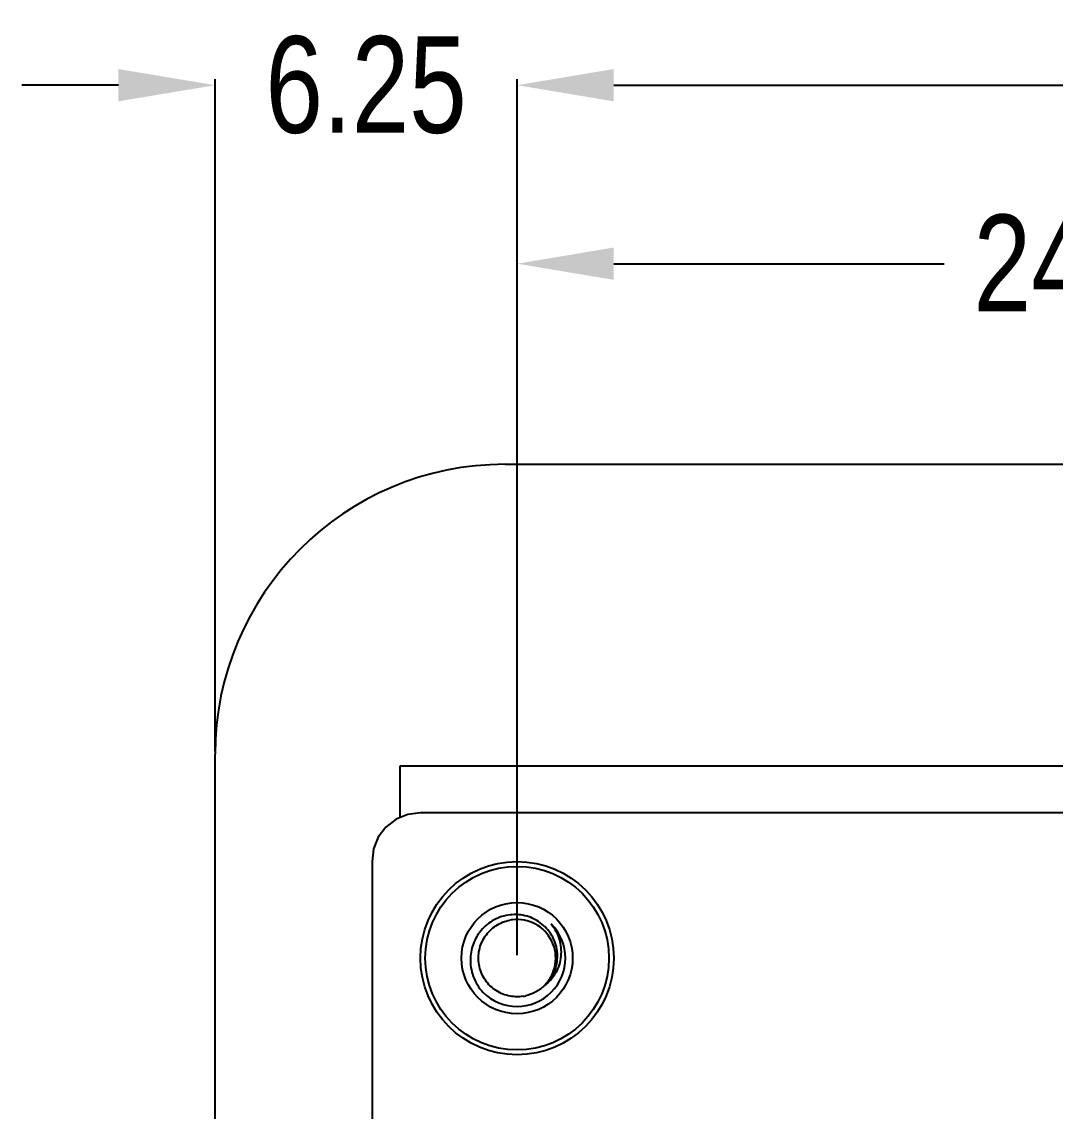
# Model space of a CAD drawing. Header units: inches. Extents: x 246 to 500, y -220 to -17.
# Drawn here: x 423.19 to 444.58, y -95.03 to -72.48 of the extents above; entities that cross this region are included whole.
import ezdxf

# ---------------------------------------------------------------- set-up
doc = ezdxf.new("R2010")
doc.units = ezdxf.units.IN
doc.header["$LTSCALE"] = 1.21
doc.header["$MEASUREMENT"] = 0
doc.header["$PDMODE"] = 3
doc.header["$PDSIZE"] = 0.3125
doc.layers.get('0').update_dxf_attribs({"linetype": 'CONTINUOUS'})
doc.layers.get('Defpoints').update_dxf_attribs({"linetype": 'CONTINUOUS'})
doc.layers.add('DIM', color=3, linetype='CONTINUOUS')
doc.styles.get("Standard").update_dxf_attribs({"font": 'txt', "width": 0.8})
doc.dimstyles.get("Standard").update_dxf_attribs({"dimtxt": 0.15625, "dimasz": 0.1875, "dimexe": 0.125, "dimexo": 0.0625, "dimgap": 0.09, "dimtad": 0, "dimtih": 1, "dimtoh": 1, "dimzin": 4, "dimdsep": 46, "dimtxsty": 'Standard', "dimblk": '_FILLED', "dimblk1": '_FILLED', "dimblk2": '_FILLED', "dimcen": 0.09, "dimazin": 1, "dimtp": 0.01, "dimtm": 0.01, "dimtfac": 1, "dimtofl": 0, "dimtmove": 0, "dimatfit": 3, "dimldrblk": '_FILLED', "dimfxl": 1, "dimtolj": 1, "dimtzin": 4, "dimarcsym": 0})

# ---------------------------------------------------------------- blocks, each defined once
blk = doc.blocks.new('_FILLED')
at = {"color": 0, "linetype": 'ByBlock'}
blk.add_solid([(0, 0), (-1, 0.167), (-1, -0.167)], dxfattribs=at)
blk = doc.blocks.new('*D53')
at = {"layer": 'Defpoints', "color": 0}
for p in [(481.94, -73.794), (433.44, -91.856), (481.94, -91.856)]:
    blk.add_point(p, dxfattribs=at)
at = {"layer": 'DIM', "color": 0, "lineweight": -2}
for p, q in [((433.44, -91.794), (433.44, -73.669)), ((481.94, -91.794), (481.94, -73.669)), ((435.44, -73.794), (454.533, -73.794)), ((479.94, -73.794), (460.846, -73.794))]:
    blk.add_line(p, q, dxfattribs=at)
at = {"layer": 'DIM', "color": 0, "lineweight": -2, "xscale": 2, "yscale": 2, "zscale": 2, "rotation": 180}
blk.add_blockref('_FILLED', (433.44, -73.794), dxfattribs=at)
at = {"layer": 'DIM', "color": 0, "lineweight": -2, "xscale": 2, "yscale": 2, "zscale": 2}
blk.add_blockref('_FILLED', (481.94, -73.794), dxfattribs=at)
at = {"layer": 'DIM', "color": 0, "insert": (457.69, -73.794), "char_height": 2, "attachment_point": 5}
blk.add_mtext('\\A1;48.50', dxfattribs=at)
blk = doc.blocks.new('*D54')
at = {"layer": 'Defpoints', "color": 0}
for p in [(427.19, -73.794), (427.19, -87.637), (433.44, -91.856)]:
    blk.add_point(p, dxfattribs=at)
at = {"layer": 'DIM', "color": 0, "lineweight": -2}
for p, q in [((427.19, -87.574), (427.19, -73.669)), ((433.44, -91.794), (433.44, -73.669)), ((425.19, -73.794), (423.19, -73.794)), ((435.44, -73.794), (437.44, -73.794))]:
    blk.add_line(p, q, dxfattribs=at)
at = {"layer": 'DIM', "color": 0, "lineweight": -2, "xscale": 2, "yscale": 2, "zscale": 2}
blk.add_blockref('_FILLED', (427.19, -73.794), dxfattribs=at)
at = {"layer": 'DIM', "color": 0, "lineweight": -2, "xscale": 2, "yscale": 2, "zscale": 2, "rotation": 180}
blk.add_blockref('_FILLED', (433.44, -73.794), dxfattribs=at)
at = {"layer": 'DIM', "color": 0, "insert": (430.315, -73.794), "char_height": 2, "attachment_point": 5}
blk.add_mtext('\\A1;6.25', dxfattribs=at)
blk = doc.blocks.new('*D61')
at = {"layer": 'Defpoints', "color": 0}
for p in [(433.44, -77.488), (433.44, -91.858), (457.69, -127.857)]:
    blk.add_point(p, dxfattribs=at)
at = {"layer": 'DIM', "color": 0, "lineweight": -2}
for p, q in [((433.44, -91.796), (433.44, -77.363)), ((435.44, -77.488), (442.275, -77.488)), ((455.69, -77.488), (448.855, -77.488)), ((457.69, -127.794), (457.69, -77.363))]:
    blk.add_line(p, q, dxfattribs=at)
at = {"layer": 'DIM', "color": 0, "lineweight": -2, "xscale": 2, "yscale": 2, "zscale": 2, "rotation": 180}
blk.add_blockref('_FILLED', (433.44, -77.488), dxfattribs=at)
at = {"layer": 'DIM', "color": 0, "lineweight": -2, "xscale": 2, "yscale": 2, "zscale": 2}
blk.add_blockref('_FILLED', (457.69, -77.488), dxfattribs=at)
at = {"layer": 'DIM', "color": 0, "insert": (445.565, -77.488), "char_height": 2, "attachment_point": 5}
blk.add_mtext('\\A1;24.25', dxfattribs=at)

msp = doc.modelspace()

# ---------------------------------------------------------------- linework, layer by layer
at = {"color": 7, "linetype": 'Continuous'}
for p, q in [((433.19, -81.639), (482.19, -81.639)), ((427.19, -168.079), (427.19, -87.639)), ((431.01, -87.889), (431.01, -88.954)), ((484.37, -87.889), (431.01, -87.889)), ((430.936, -88.985), (430.727, -89.145)), ((431.179, -88.884), (430.936, -88.985)), ((431.44, -88.85), (431.179, -88.884)), ((483.94, -88.859), (431.44, -88.85)), ((430.727, -89.145), (430.567, -89.354)), ((430.567, -89.354), (430.466, -89.598)), ((430.466, -89.598), (430.44, -89.859)), ((430.44, -89.859), (430.439, -96.759))]:
    msp.add_line(p, q, dxfattribs=at)
for radius in [2, 1.9, 1.15]:
    msp.add_circle((433.44, -91.859), radius, dxfattribs=at)
for centre, radius, start, end in [((433.19, -87.639), 6, 90, 180), ((433.44, -91.858), 0.799, 97.041, 100.9143), ((433.44, -91.859), 0.8, 315.539, 97.0457), ((433.44, -91.859), 1, 225, 45), ((433.441, -91.86), 0.799, 278.9757, 282.8536)]:
    msp.add_arc(centre, radius, start, end, dxfattribs=at)
for points, knots in [([(433.565, -92.649), (433.514, -92.657), (433.41, -92.663), (433.255, -92.642), (433.108, -92.592), (432.972, -92.514), (432.855, -92.411), (432.759, -92.288), (432.689, -92.148), (432.647, -91.998), (432.635, -91.842), (432.654, -91.687), (432.702, -91.538), (432.777, -91.402), (432.878, -91.282), (433, -91.185), (433.138, -91.112), (433.238, -91.083), (433.289, -91.073)], [0, 0, 0, 0, 0.062524, 0.125017, 0.187517, 0.250016, 0.312515, 0.375014, 0.437512, 0.500011, 0.562509, 0.625008, 0.687506, 0.750005, 0.812504, 0.875002, 0.937501, 1, 1, 1, 1]), ([(434.006, -92.424), (434.049, -92.385), (434.128, -92.297), (434.214, -92.144), (434.266, -91.975), (434.281, -91.8), (434.259, -91.625), (434.201, -91.458), (434.111, -91.307), (433.992, -91.177), (433.849, -91.073), (433.689, -91), (433.517, -90.96), (433.341, -90.954), (433.167, -90.982), (433.002, -91.042), (432.851, -91.133), (432.764, -91.212), (432.724, -91.254)], [0, 0, 0, 0, 0.062476, 0.124951, 0.187434, 0.24992, 0.31241, 0.374903, 0.437399, 0.499899, 0.562402, 0.624908, 0.687417, 0.749928, 0.812442, 0.874959, 0.937478, 1, 1, 1, 1]), ([(432.724, -91.254), (432.649, -91.336), (432.527, -91.527), (432.478, -91.748), (432.474, -91.859)], [0, 0, 0, 0, 0.499954, 1, 1, 1, 1]), ([(434.147, -91.152), (434.184, -91.199), (434.248, -91.299), (434.315, -91.466), (434.35, -91.642), (434.351, -91.821), (434.315, -91.997), (434.245, -92.162), (434.142, -92.309), (434.054, -92.39), (434.006, -92.424)], [0, 0, 0, 0, 0.125239, 0.250419, 0.375543, 0.5006, 0.625583, 0.750487, 0.875289, 1, 1, 1, 1]), ([(432.474, -91.859), (432.471, -91.923), (432.478, -92.052), (432.527, -92.24), (432.612, -92.415), (432.69, -92.518), (432.733, -92.566)], [0, 0, 0, 0, 0.249991, 0.499982, 0.74998, 1, 1, 1, 1])]:
    msp.add_open_spline(points, degree=3, knots=knots, dxfattribs=at)
msp.add_open_spline([(434.006, -92.424), (433.953, -92.477), (433.832, -92.568), (433.691, -92.622), (433.618, -92.639)], degree=3, dxfattribs=at)

# ---------------------------------------------------------------- dimensions: what is measured, and where the dimension line sits
at = {"layer": 'DIM'}
for base, p1, p2, picture, middle in [((427.19, -73.794), (433.44, -91.856), (427.19, -87.637), '*D54', (430.315, -73.794)), ((481.94, -73.794), (433.44, -91.856), (481.94, -91.856), '*D53', (457.69, -73.794)), ((433.44, -77.488), (457.69, -127.857), (433.44, -91.858), '*D61', (445.565, -77.488))]:
    dim = msp.add_linear_dim(base=base, p1=p1, p2=p2, dimstyle='Standard', override={"dimtxt": 2, "dimasz": 2, "dimtih": 0, "dimtoh": 0, "dimzin": 0, "dimcen": 0.198, "dimadec": 0, "dimazin": 0, "dimtp": 0, "dimtm": 0, "dimtdec": 4, "dimtzin": 0}, dxfattribs=at)
    dim.commit()
    dim.dimension.update_dxf_attribs({"geometry": picture, "text_midpoint": middle})

doc.saveas('drawing.dxf')
